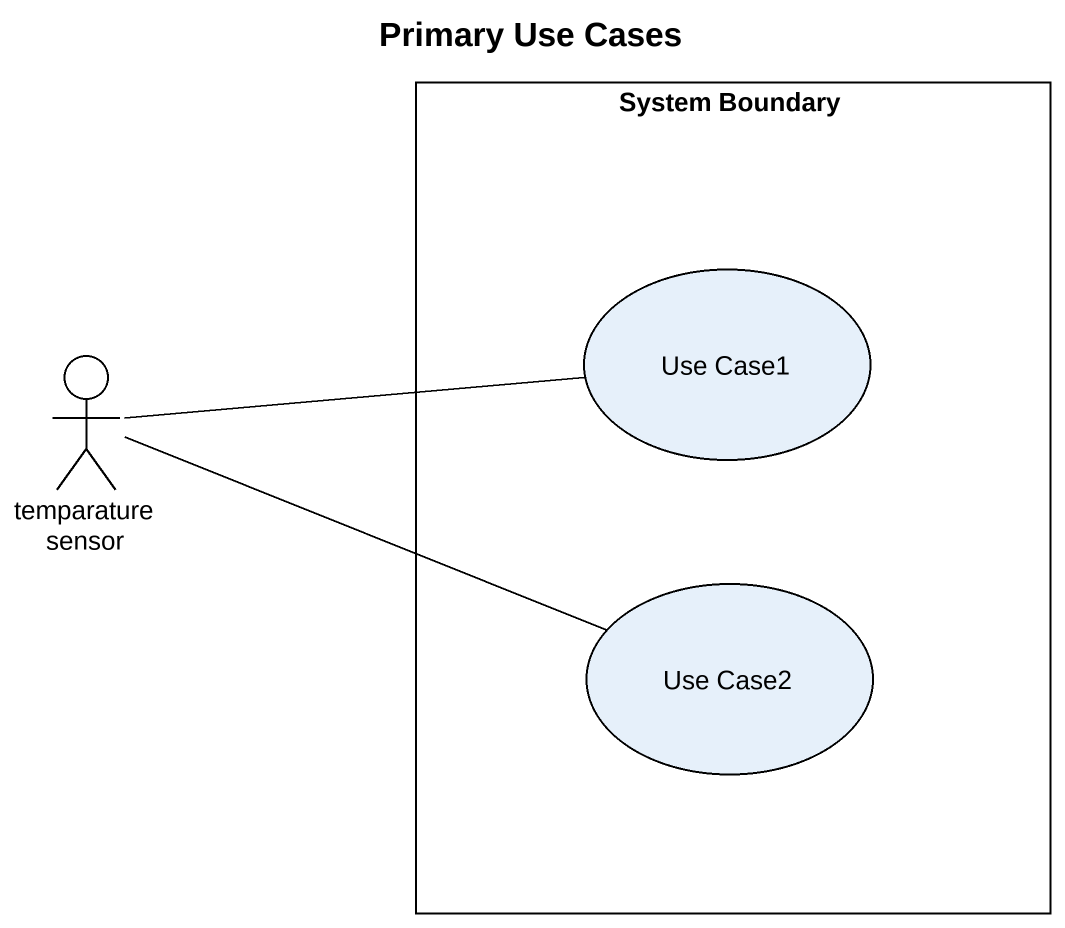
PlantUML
@startuml
title Primary Use Cases
rectangle "System Boundary" as System_Boundary {
  usecase "Use Case1" as Use_Case1
  usecase "Use Case2" as Use_Case2
}
actor "temparature sensor" as temparature_sensor
temparature_sensor -right- Use_Case1
temparature_sensor -right- Use_Case2
@enduml
